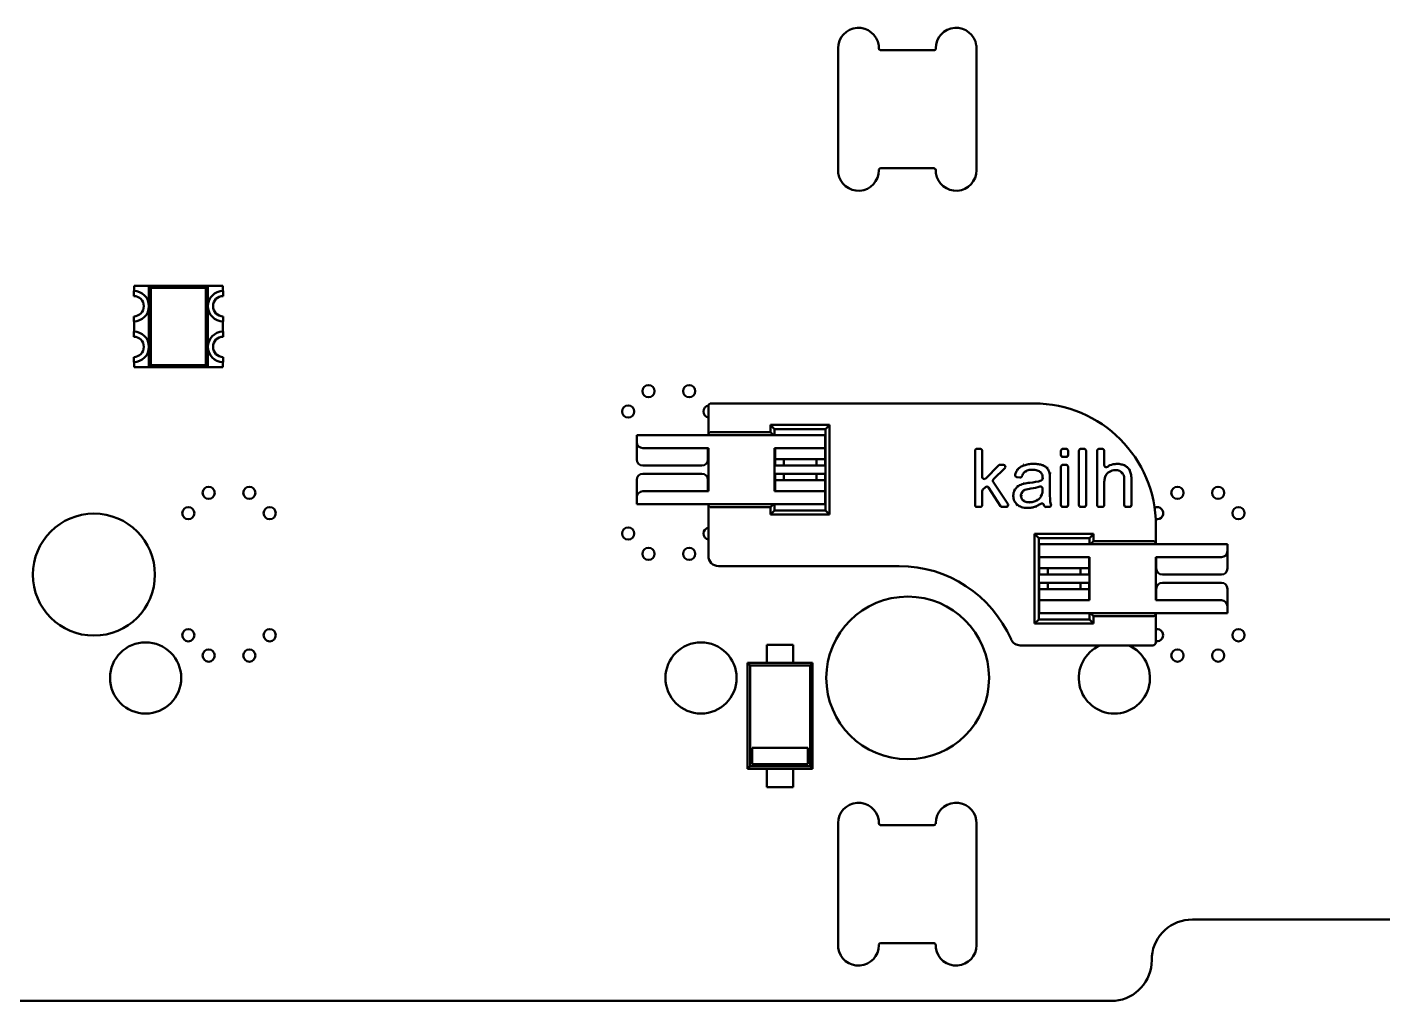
# Model space of a CAD drawing. Header units: millimetres. Extents: x 43 to 387, y 137 to 261.
# Drawn here: x 143.15 to 176.47, y 138.98 to 162.92 of the extents above; entities that cross this region are included whole.
import ezdxf

# ---------------------------------------------------------------- set-up
doc = ezdxf.new("R2010")
doc.units = ezdxf.units.MM
doc.header["$LTSCALE"] = 0.75
doc.layers.add('Visible', color=7, linetype='Continuous', lineweight=50)

msp = doc.modelspace()

# ---------------------------------------------------------------- linework, layer by layer
at = {"layer": 'Visible', "extrusion": (0, 0, -1)}
for p, q in [((163.082, 159.398), (163.082, 162.398)), ((164.08, 162.47), (164.082, 162.398)), ((164.112, 162.35), (164.132, 162.348)), ((164.132, 162.348), (165.432, 162.348)), ((165.48, 162.378), (165.482, 162.398)), ((166.48, 162.47), (166.482, 162.398)), ((166.482, 162.398), (166.482, 159.398)), ((163.085, 159.327), (163.082, 159.398)), ((164.084, 159.418), (164.082, 159.398)), ((165.432, 159.448), (164.132, 159.448)), ((165.452, 159.446), (165.432, 159.448)), ((165.485, 159.327), (165.482, 159.398)), ((145.777, 156.433), (145.767, 156.433)), ((145.767, 156.433), (145.767, 156.308)), ((145.777, 156.558), (147.957, 156.558)), ((145.777, 156.433), (145.777, 156.558)), ((146.191, 156.509), (146.142, 156.558)), ((146.142, 156.558), (146.142, 154.558)), ((147.592, 156.558), (146.142, 156.558)), ((146.191, 156.509), (146.191, 154.607)), ((147.543, 156.509), (146.191, 156.509)), ((147.543, 156.509), (147.592, 156.558)), ((147.543, 154.607), (147.543, 156.509)), ((147.592, 155.064), (147.592, 156.558)), ((147.957, 156.558), (147.957, 156.433)), ((147.957, 156.433), (147.967, 156.433)), ((147.967, 156.308), (147.967, 156.433)), ((145.767, 155.808), (145.767, 155.683)), ((145.777, 155.683), (145.767, 155.683)), ((145.777, 155.433), (145.777, 155.683)), ((147.957, 155.683), (147.957, 155.433)), ((147.957, 155.683), (147.967, 155.683)), ((147.967, 155.683), (147.967, 155.808)), ((145.777, 155.433), (145.767, 155.433)), ((145.767, 155.433), (145.767, 155.308)), ((147.967, 155.433), (147.957, 155.433)), ((147.967, 155.308), (147.967, 155.433)), ((147.592, 154.558), (147.592, 155.052)), ((145.767, 154.808), (145.767, 154.683)), ((145.777, 154.683), (145.767, 154.683)), ((145.777, 154.558), (145.777, 154.683)), ((147.957, 154.683), (147.957, 154.558)), ((147.957, 154.683), (147.967, 154.683)), ((147.967, 154.683), (147.967, 154.808)), ((147.957, 154.558), (145.777, 154.558)), ((146.191, 154.607), (146.142, 154.558)), ((146.142, 154.558), (147.592, 154.558)), ((146.191, 154.607), (147.543, 154.607)), ((147.543, 154.607), (147.592, 154.558)), ((167.892, 153.668), (159.967, 153.668)), ((159.892, 153.593), (159.892, 152.888)), ((161.422, 152.963), (159.967, 152.963)), ((161.422, 153.138), (161.422, 152.963)), ((162.872, 153.138), (161.422, 153.138)), ((161.522, 153.038), (161.422, 153.138)), ((161.497, 152.888), (161.422, 152.963)), ((161.522, 153.038), (162.772, 153.038)), ((161.522, 152.888), (161.522, 153.038)), ((162.872, 153.138), (162.772, 153.038)), ((162.772, 153.038), (162.772, 151.038)), ((162.872, 150.938), (162.872, 153.138)), ((158.132, 152.888), (158.132, 152.718)), ((158.132, 152.888), (159.892, 152.888)), ((158.132, 152.568), (158.132, 152.718)), ((159.892, 152.888), (161.497, 152.888)), ((161.497, 152.888), (161.522, 152.888)), ((161.522, 152.888), (162.762, 152.888)), ((162.762, 152.568), (162.762, 152.888)), ((158.132, 152.288), (158.132, 152.568)), ((159.892, 152.568), (158.282, 152.568)), ((159.882, 152.288), (159.882, 152.568)), ((159.892, 152.568), (159.892, 151.508)), ((161.522, 152.568), (162.762, 152.568)), ((161.522, 151.508), (161.522, 152.568)), ((161.522, 152.453), (161.532, 152.453)), ((161.532, 152.458), (161.532, 152.568)), ((161.532, 152.298), (161.532, 152.458)), ((161.532, 152.298), (161.747, 152.298)), ((161.532, 152.298), (161.532, 152.138)), ((161.747, 152.298), (161.747, 152.138)), ((161.747, 152.298), (162.547, 152.298)), ((162.547, 152.298), (162.762, 152.298)), ((162.547, 152.138), (162.547, 152.298)), ((162.762, 152.458), (162.762, 152.568)), ((162.762, 152.298), (162.762, 152.458)), ((162.762, 152.453), (162.772, 152.453)), ((162.762, 152.138), (162.762, 152.298)), ((166.448, 151.171), (166.448, 152.502)), ((166.498, 152.552), (166.573, 152.552)), ((166.623, 152.502), (166.623, 151.858)), ((168.56, 152.4), (168.56, 152.502)), ((168.61, 152.552), (168.686, 152.552)), ((168.686, 152.35), (168.61, 152.35)), ((168.736, 152.502), (168.736, 152.4)), ((168.999, 151.171), (168.999, 152.502)), ((169.049, 152.552), (169.125, 152.552)), ((169.175, 152.502), (169.175, 151.171)), ((169.448, 151.171), (169.448, 152.502)), ((169.498, 152.552), (169.573, 152.552)), ((169.623, 152.502), (169.623, 152.15)), ((158.282, 152.138), (159.732, 152.138)), ((161.747, 152.138), (161.532, 152.138)), ((162.547, 152.138), (161.747, 152.138)), ((162.762, 152.138), (162.547, 152.138)), ((166.709, 151.823), (167.025, 152.143)), ((167.179, 152.072), (166.9, 151.802)), ((167.06, 152.158), (167.144, 152.158)), ((168.56, 151.171), (168.56, 152.108)), ((168.61, 152.158), (168.686, 152.158)), ((168.736, 152.108), (168.736, 151.171)), ((158.132, 151.788), (158.132, 151.508)), ((159.732, 151.938), (158.282, 151.938)), ((159.882, 151.788), (159.882, 151.508)), ((161.532, 151.683), (161.522, 151.683)), ((161.532, 151.938), (161.747, 151.938)), ((161.532, 151.938), (161.532, 151.778)), ((161.747, 151.778), (161.532, 151.778)), ((161.532, 151.778), (161.532, 151.618)), ((161.747, 151.938), (161.747, 151.778)), ((161.747, 151.938), (162.547, 151.938)), ((162.547, 151.778), (161.747, 151.778)), ((162.547, 151.938), (162.762, 151.938)), ((162.547, 151.778), (162.547, 151.938)), ((162.762, 151.778), (162.547, 151.778)), ((162.762, 151.778), (162.762, 151.938)), ((162.762, 151.778), (162.762, 151.618)), ((162.772, 151.683), (162.762, 151.683)), ((166.894, 151.739), (167.255, 151.199)), ((167.547, 151.844), (167.473, 151.854)), ((168.11, 151.817), (168.11, 151.825)), ((168.287, 151.79), (168.287, 151.555)), ((169.623, 151.688), (169.623, 151.171)), ((170.117, 151.171), (170.117, 151.778)), ((170.127, 151.778), (170.117, 151.778)), ((170.292, 151.778), (170.292, 151.171)), ((158.132, 151.508), (158.132, 151.358)), ((158.132, 151.358), (158.132, 151.188)), ((159.892, 151.508), (158.282, 151.508)), ((161.522, 151.508), (162.762, 151.508)), ((161.532, 151.618), (161.532, 151.508)), ((162.762, 151.618), (162.762, 151.508)), ((162.762, 151.188), (162.762, 151.508)), ((166.623, 151.511), (166.623, 151.171)), ((166.704, 151.609), (166.639, 151.547)), ((167.075, 151.144), (166.78, 151.6)), ((159.892, 151.188), (158.132, 151.188)), ((159.892, 151.188), (159.892, 149.918)), ((161.497, 151.188), (159.892, 151.188)), ((159.967, 151.113), (161.422, 151.113)), ((161.422, 151.113), (161.497, 151.188)), ((161.422, 151.113), (161.422, 150.938)), ((161.422, 150.938), (161.522, 151.038)), ((161.522, 151.188), (161.497, 151.188)), ((162.762, 151.188), (161.522, 151.188)), ((161.522, 151.038), (161.522, 151.188)), ((162.772, 151.038), (161.522, 151.038)), ((162.872, 150.938), (162.772, 151.038)), ((166.573, 151.121), (166.498, 151.121)), ((167.213, 151.121), (167.117, 151.121)), ((168.265, 151.121), (168.192, 151.121)), ((168.686, 151.121), (168.61, 151.121)), ((169.125, 151.121), (169.049, 151.121)), ((169.573, 151.121), (169.498, 151.121)), ((170.242, 151.121), (170.167, 151.121)), ((161.422, 150.938), (162.872, 150.938)), ((170.892, 150.208), (170.892, 150.668)), ((167.912, 150.458), (167.912, 148.258)), ((169.362, 150.458), (167.912, 150.458)), ((168.012, 150.358), (167.912, 150.458)), ((168.012, 148.358), (168.012, 150.358)), ((168.012, 150.358), (169.262, 150.358)), ((169.362, 150.458), (169.262, 150.358)), ((169.262, 150.358), (169.262, 150.208)), ((169.362, 150.283), (169.362, 150.458)), ((168.022, 150.208), (169.262, 150.208)), ((168.022, 150.208), (168.022, 149.888)), ((169.262, 150.208), (169.287, 150.208)), ((169.362, 150.283), (169.287, 150.208)), ((169.287, 150.208), (170.892, 150.208)), ((170.817, 150.283), (169.362, 150.283)), ((170.892, 150.208), (172.652, 150.208)), ((172.652, 150.038), (172.652, 150.208)), ((172.652, 149.888), (172.652, 150.038)), ((160.142, 149.668), (164.582, 149.668)), ((168.012, 149.773), (168.022, 149.773)), ((169.262, 149.888), (168.022, 149.888)), ((168.022, 149.778), (168.022, 149.888)), ((168.022, 149.618), (168.022, 149.778)), ((169.252, 149.778), (169.252, 149.888)), ((169.252, 149.618), (169.252, 149.778)), ((169.252, 149.773), (169.262, 149.773)), ((169.262, 149.888), (169.262, 148.828)), ((170.892, 149.888), (172.502, 149.888)), ((170.892, 148.828), (170.892, 149.888)), ((170.902, 149.608), (170.902, 149.888)), ((172.652, 149.608), (172.652, 149.888)), ((168.022, 149.618), (168.237, 149.618)), ((168.022, 149.618), (168.022, 149.458)), ((168.237, 149.458), (168.022, 149.458)), ((168.237, 149.618), (168.237, 149.458)), ((168.237, 149.618), (169.037, 149.618)), ((169.037, 149.458), (168.237, 149.458)), ((169.037, 149.618), (169.252, 149.618)), ((169.037, 149.458), (169.037, 149.618)), ((169.252, 149.458), (169.037, 149.458)), ((169.252, 149.458), (169.252, 149.618)), ((171.052, 149.458), (172.502, 149.458)), ((168.022, 149.003), (168.012, 149.003)), ((168.022, 149.258), (168.237, 149.258)), ((168.022, 149.258), (168.022, 149.098)), ((168.237, 149.098), (168.022, 149.098)), ((168.022, 149.098), (168.022, 148.938)), ((168.237, 149.258), (168.237, 149.098)), ((168.237, 149.258), (169.037, 149.258)), ((169.037, 149.098), (168.237, 149.098)), ((169.037, 149.258), (169.252, 149.258)), ((169.037, 149.098), (169.037, 149.258)), ((169.252, 149.098), (169.037, 149.098)), ((169.252, 149.098), (169.252, 149.258)), ((169.252, 149.098), (169.252, 148.938)), ((169.262, 149.003), (169.252, 149.003)), ((170.902, 149.108), (170.902, 148.828)), ((172.502, 149.258), (171.052, 149.258)), ((172.652, 149.108), (172.652, 148.828)), ((168.022, 148.938), (168.022, 148.828)), ((169.262, 148.828), (168.022, 148.828)), ((168.022, 148.828), (168.022, 148.508)), ((169.252, 148.938), (169.252, 148.828)), ((170.892, 148.828), (172.502, 148.828)), ((172.652, 148.828), (172.652, 148.678)), ((172.652, 148.508), (172.652, 148.678)), ((167.912, 148.258), (168.012, 148.358)), ((169.262, 148.358), (168.012, 148.358)), ((169.262, 148.508), (168.022, 148.508)), ((169.287, 148.508), (169.262, 148.508)), ((169.262, 148.508), (169.262, 148.358)), ((169.362, 148.258), (169.262, 148.358)), ((170.892, 148.508), (169.287, 148.508)), ((169.287, 148.508), (169.362, 148.433)), ((169.362, 148.433), (170.817, 148.433)), ((169.362, 148.258), (169.362, 148.433)), ((172.652, 148.508), (170.892, 148.508)), ((170.892, 147.793), (170.892, 148.508)), ((167.912, 148.258), (169.362, 148.258)), ((161.979, 147.736), (161.329, 147.736)), ((161.329, 147.286), (161.329, 147.736)), ((161.979, 147.286), (161.979, 147.736)), ((167.56, 147.718), (170.817, 147.718)), ((161.329, 147.286), (160.854, 147.286)), ((160.854, 147.286), (160.917, 147.223)), ((160.854, 147.286), (160.854, 144.686)), ((162.391, 147.223), (160.917, 147.223)), ((160.917, 147.223), (160.917, 144.749)), ((161.979, 147.286), (161.329, 147.286)), ((162.454, 147.286), (161.979, 147.286)), ((162.454, 147.286), (162.391, 147.223)), ((162.391, 144.749), (162.391, 147.223)), ((162.454, 144.686), (162.454, 147.286)), ((160.967, 145.199), (162.341, 145.199)), ((160.967, 144.799), (160.967, 145.199)), ((162.341, 144.799), (162.341, 145.199)), ((160.854, 144.686), (160.917, 144.749)), ((160.854, 144.686), (161.329, 144.686)), ((160.917, 144.749), (162.391, 144.749)), ((160.967, 144.799), (162.341, 144.799)), ((161.329, 144.686), (161.979, 144.686)), ((161.329, 144.686), (161.329, 144.236)), ((161.979, 144.686), (162.454, 144.686)), ((161.979, 144.686), (161.979, 144.236)), ((162.454, 144.686), (162.391, 144.749)), ((161.329, 144.236), (161.979, 144.236)), ((163.082, 140.348), (163.082, 143.348)), ((164.079, 143.42), (164.082, 143.348)), ((164.112, 143.3), (164.132, 143.298)), ((164.132, 143.298), (165.432, 143.298)), ((165.48, 143.328), (165.482, 143.348)), ((166.479, 143.42), (166.482, 143.348)), ((166.482, 143.348), (166.482, 140.348)), ((171.789, 140.979), (179.083, 140.979)), ((163.084, 140.277), (163.082, 140.348)), ((164.084, 140.368), (164.082, 140.348)), ((165.432, 140.398), (164.132, 140.398)), ((165.484, 140.277), (165.482, 140.348)), ((170.789, 139.979), (170.792, 140.077)), ((82.446, 138.979), (169.789, 138.979)), ((169.789, 138.979), (169.888, 138.981))]:
    msp.add_line(p, q, dxfattribs=at)
at = {"layer": 'Visible'}
for centre, radius in [((158.422, 153.968), 0.15), ((159.422, 153.968), 0.15), ((157.922, 153.468), 0.15), ((147.61, 151.468), 0.15), ((148.61, 151.468), 0.15), ((171.422, 151.468), 0.15), ((172.422, 151.468), 0.15), ((147.11, 150.968), 0.15), ((149.11, 150.968), 0.15), ((172.922, 150.968), 0.15), ((144.79, 149.458), 1.5), ((157.922, 150.468), 0.15), ((158.422, 149.968), 0.15), ((159.422, 149.968), 0.15), ((164.792, 146.918), 2), ((147.11, 147.968), 0.15), ((149.11, 147.968), 0.15), ((172.922, 147.968), 0.15), ((146.06, 146.918), 0.875), ((159.712, 146.918), 0.875), ((147.61, 147.468), 0.15), ((148.61, 147.468), 0.15), ((171.422, 147.468), 0.15), ((172.422, 147.468), 0.15)]:
    msp.add_circle(centre, radius, dxfattribs=at)
at = {"layer": 'Visible', "extrusion": (0, 0, -1)}
for centre, radius, start, end in [((-163.583, 162.4), 0.501, 359.8316, 171.9656), ((-165.983, 162.4), 0.501, 359.8316, 171.9656), ((-163.581, 159.397), 0.501, 179.8316, 351.9656), ((-165.981, 159.397), 0.501, 179.8316, 351.9656), ((-145.767, 156.058), 0.25, 90, 270), ((-147.967, 156.058), 0.25, 270, 90), ((-145.767, 155.058), 0.25, 90, 270), ((-147.967, 155.058), 0.25, 270, 90), ((-159.967, 152.888), 0.075, 0, 90), ((-158.282, 152.718), 0.15, 270, 0), ((-166.498, 152.502), 0.05, 0, 90), ((-166.573, 152.502), 0.05, 90, 180), ((-168.61, 152.502), 0.05, 0, 90), ((-168.61, 152.4), 0.05, 270, 0), ((-168.686, 152.502), 0.05, 90, 180), ((-168.686, 152.4), 0.05, 180, 270), ((-169.049, 152.502), 0.05, 0, 90), ((-169.125, 152.502), 0.05, 90, 180), ((-169.498, 152.502), 0.05, 0, 90), ((-169.573, 152.502), 0.05, 90, 180), ((-158.282, 152.288), 0.15, 270, 0), ((-159.732, 152.288), 0.15, 180, 270), ((-167.06, 152.108), 0.05, 44.5993, 90), ((-167.144, 152.108), 0.05, 90, 225.8594), ((-168.61, 152.108), 0.05, 0, 90), ((-168.686, 152.108), 0.05, 90, 180), ((-169.572, 151.869), 0.215, 146.0991, 152.7688), ((-158.282, 151.788), 0.15, 0, 90), ((-159.732, 151.788), 0.15, 90, 180), ((-167.48, 151.904), 0.05, 277.7538, 17.0672), ((-167.752, 151.274), 0.434, 56.3376, 74.841), ((-167.926, 150.469), 1.256, 76.8047, 84.0385), ((-167.66, 153.246), 1.534, 254.378, 264.9294), ((-168.06, 151.817), 0.05, 180.8382, 254.8261), ((-167.297, 151.817), 0.99, 172.1918, 181.6015), ((-158.282, 151.358), 0.15, 360, 90), ((-167.892, 150.915), 0.664, 70.2844, 83.8864), ((-167.691, 152.775), 1.207, 252.9885, 263.7978), ((-168.157, 150.184), 1.393, 87.0054, 88.035), ((-170.9, 151.49), 2.614, 354.6117, 1.426), ((-159.967, 151.188), 0.075, 270, 0), ((-166.498, 151.171), 0.05, 270, 0), ((-166.573, 151.171), 0.05, 180, 270), ((-167.117, 151.171), 0.05, 270, 327.121), ((-167.213, 151.171), 0.05, 146.2111, 270), ((-167.497, 151.246), 0.287, 177.1821, 182.1812), ((-168.61, 151.171), 0.05, 270, 0), ((-168.686, 151.171), 0.05, 180, 270), ((-169.049, 151.171), 0.05, 270, 0), ((-169.125, 151.171), 0.05, 180, 270), ((-169.498, 151.171), 0.05, 270, 0), ((-169.573, 151.171), 0.05, 180, 270), ((-170.167, 151.171), 0.05, 270, 0), ((-170.242, 151.171), 0.05, 180, 270), ((-170.817, 150.208), 0.075, 90, 180), ((-172.502, 150.038), 0.15, 180, 270), ((-164.582, 146.668), 3, 90, 156.4218), ((-171.052, 149.608), 0.15, 270, 0), ((-172.502, 149.608), 0.15, 180, 270), ((-171.052, 149.108), 0.15, 0, 90), ((-172.502, 149.108), 0.15, 90, 180), ((-172.502, 148.678), 0.15, 90, 180), ((-170.817, 148.508), 0.075, 180, 270), ((-163.583, 143.35), 0.501, 359.8316, 171.9656), ((-165.983, 143.35), 0.501, 359.8316, 171.9656), ((-171.785, 139.981), 0.998, 5.5185, 90.2684), ((-163.581, 140.347), 0.501, 179.8316, 351.9656), ((-165.981, 140.347), 0.501, 179.8316, 351.9656)]:
    msp.add_arc(centre, radius, start, end, dxfattribs=at)
at = {"layer": 'Visible'}
for centre, radius, start, end in [((164.129, 162.394), 0.0465, 174.4636, 249.5769), ((165.437, 162.395), 0.0465, 264.4636, 339.5769), ((164.128, 159.402), 0.0465, 84.4636, 159.5769), ((165.436, 159.403), 0.0465, 354.4636, 69.5769), ((145.767, 156.058), 0.375, 270, 90), ((147.967, 156.058), 0.375, 90, 270), ((145.767, 155.058), 0.375, 270, 90), ((147.967, 155.058), 0.375, 91.5275, 268.4725), ((159.967, 153.593), 0.075, 90, 180), ((167.892, 150.668), 3, 0, 90), ((159.922, 153.468), 0.15, 100.1761, 258.463), ((167.882, 152.123), 0.23, 314.188, 320.5194), ((166.673, 151.858), 0.05, 180, 315.4007), ((166.935, 151.766), 0.05, 134.1406, 213.7889), ((166.673, 151.511), 0.05, 133.8496, 180), ((166.738, 151.573), 0.05, 32.879, 133.8496), ((168.448, 150.614), 1.059, 139.4835, 140.8477), ((170.922, 150.968), 0.15, 256.9188, 114.39), ((159.922, 150.468), 0.15, 101.537, 258.463), ((160.142, 149.918), 0.25, 180, 270), ((170.922, 147.968), 0.15, 258.463, 101.537), ((167.56, 147.968), 0.25, 203.5782, 270), ((169.872, 146.918), 0.875, 113.8955, 66.1045), ((170.817, 147.793), 0.075, 270, 0), ((164.128, 143.344), 0.0465, 174.4636, 249.5769), ((165.436, 143.345), 0.0465, 264.4636, 339.5769), ((164.127, 140.352), 0.0465, 84.4636, 159.5769), ((165.432, 140.348), 0.05, 0.0013, 89.9987), ((169.792, 139.974), 0.998, 275.5262, 0.2506)]:
    msp.add_arc(centre, radius, start, end, dxfattribs=at)
at = {"layer": 'Visible', "extrusion": (0, 0, -1)}
msp.add_ellipse((168.195, 151.175), major_axis=(0.0278, 0.0475), ratio=0.948552, start_param=2.637824, end_param=3.784092, dxfattribs=at)
at = {"layer": 'Visible'}
for points, knots in [([(167.432, 151.919), (167.437, 151.934), (167.442, 151.948), (167.448, 151.962), (167.46, 151.988), (167.477, 152.013), (167.495, 152.04)], [0, 0, 0, 0, 0.00491471, 0.00491471, 0.00491471, 0.01440112, 0.01440112, 0.01440112, 0.01440112]), ([(167.475, 152.055), (167.478, 152.053), (167.48, 152.051), (167.483, 152.049), (167.487, 152.046), (167.491, 152.043), (167.493, 152.041), (167.494, 152.04), (167.495, 152.04), (167.495, 152.04)], [-0.003946751, -0.003946751, -0.003946751, -0.003946751, -0.002927115, -0.002927115, -0.002927115, -0.001101745, -0.001101745, -0.001101745, 0, 0, 0, 0]), ([(167.495, 152.04), (167.516, 152.062), (167.537, 152.084), (167.586, 152.118), (167.617, 152.131), (167.65, 152.144)], [0.00000001, 0.00000001, 0.00000001, 0.00000001, 0.0094318, 0.0094318, 0.02000468, 0.02000468, 0.02000468, 0.02000468]), ([(167.495, 152.04), (167.495, 152.04), (167.495, 152.04), (167.495, 152.04), (167.495, 152.039), (167.496, 152.039), (167.496, 152.038), (167.498, 152.037), (167.499, 152.037), (167.5, 152.035), (167.501, 152.034), (167.502, 152.034), (167.502, 152.034), (167.502, 152.033)], [-0.001325757, -0.001325757, -0.001325757, -0.001325757, -0.001172305, -0.001172305, -0.001018801, -0.001018801, -0.000728399, -0.000728399, -0.000396468, -0.000396468, 0, 0, 0.000007319, 0.000007319, 0.000007319, 0.000007319]), ([(167.676, 151.992), (167.659, 151.975), (167.64, 151.956), (167.614, 151.914), (167.607, 151.896), (167.601, 151.878)], [0, 0, 0, 0, 0.00732566, 0.00732566, 0.01264983, 0.01264983, 0.01264983, 0.01264983]), ([(167.642, 152.168), (167.643, 152.165), (167.644, 152.162), (167.645, 152.159), (167.647, 152.153), (167.648, 152.149), (167.649, 152.147), (167.65, 152.145), (167.65, 152.144), (167.65, 152.144)], [-0.000018248, -0.000018248, -0.000018248, -0.000018248, 0.000994302, 0.000994302, 0.000994302, 0.002817492, 0.002817492, 0.002817492, 0.003923483, 0.003923483, 0.003923483, 0.003923483]), ([(167.65, 152.144), (167.687, 152.155), (167.723, 152.166), (167.8, 152.179), (167.842, 152.18), (167.885, 152.181)], [0, 0, 0, 0, 0.01162739, 0.01162739, 0.02459097, 0.02459097, 0.02459097, 0.02459097]), ([(167.653, 152.135), (167.653, 152.135), (167.653, 152.135), (167.653, 152.136), (167.652, 152.137), (167.652, 152.139), (167.651, 152.14), (167.651, 152.142), (167.65, 152.143), (167.65, 152.144), (167.65, 152.144), (167.65, 152.144), (167.65, 152.144), (167.65, 152.144)], [-0.001753507, -0.001753507, -0.001753507, -0.001753507, -0.001743874, -0.001743874, -0.001223933, -0.001223933, -0.000787554, -0.000787554, -0.000405815, -0.000405815, -0.000202893, -0.000202893, 0, 0, 0, 0]), ([(167.67, 152), (167.67, 152), (167.67, 152), (167.671, 151.999), (167.672, 151.998), (167.673, 151.996), (167.674, 151.995), (167.675, 151.994), (167.675, 151.993), (167.676, 151.992), (167.676, 151.992), (167.676, 151.992), (167.676, 151.992), (167.676, 151.992)], [-0.000007383, -0.000007383, -0.000007383, -0.000007383, 0, 0, 0.000398117, 0.000398117, 0.000732053, 0.000732053, 0.001023654, 0.001023654, 0.001178337, 0.001178337, 0.001332863, 0.001332863, 0.001332863, 0.001332863]), ([(167.86, 152.036), (167.826, 152.035), (167.789, 152.036), (167.723, 152.017), (167.699, 152.004), (167.676, 151.992)], [0, 0, 0, 0, 0.01022918, 0.01022918, 0.0180037, 0.0180037, 0.0180037, 0.0180037]), ([(167.691, 151.972), (167.689, 151.974), (167.687, 151.977), (167.685, 151.98), (167.682, 151.984), (167.679, 151.988), (167.678, 151.99), (167.677, 151.991), (167.676, 151.992), (167.676, 151.992)], [-0.003963453, -0.003963453, -0.003963453, -0.003963453, -0.002920889, -0.002920889, -0.002920889, -0.001089187, -0.001089187, -0.001089187, 0, 0, 0, 0]), ([(167.86, 152.046), (167.86, 152.046), (167.86, 152.046), (167.86, 152.044), (167.86, 152.043), (167.86, 152.041), (167.86, 152.04), (167.86, 152.038), (167.86, 152.037), (167.86, 152.036), (167.86, 152.036), (167.86, 152.036), (167.86, 152.036), (167.86, 152.036)], [-0.000007293, -0.000007293, -0.000007293, -0.000007293, 0, 0, 0.000393623, 0.000393623, 0.000724011, 0.000724011, 0.00101306, 0.00101306, 0.001166726, 0.001166726, 0.001320382, 0.001320382, 0.001320382, 0.001320382]), ([(168.06, 151.976), (168.035, 151.992), (168.009, 152.01), (167.936, 152.035), (167.897, 152.035), (167.86, 152.036)], [0, 0, 0, 0, 0.00891617, 0.00891617, 0.01996093, 0.01996093, 0.01996093, 0.01996093]), ([(167.86, 152.011), (167.86, 152.011), (167.86, 152.011), (167.86, 152.014), (167.86, 152.017), (167.86, 152.02), (167.86, 152.02), (167.86, 152.023), (167.86, 152.025), (167.86, 152.027), (167.86, 152.028), (167.86, 152.031), (167.86, 152.032), (167.86, 152.034), (167.86, 152.034), (167.86, 152.035), (167.86, 152.036), (167.86, 152.036), (167.86, 152.036), (167.86, 152.036)], [-0.003939926, -0.003939926, -0.003939926, -0.003939926, -0.003921693, -0.003921693, -0.003079434, -0.003079434, -0.002929637, -0.002929637, -0.002250951, -0.002250951, -0.001952852, -0.001952852, -0.001107294, -0.001107294, -0.000976354, -0.000976354, -0.000136885, -0.000136885, 0, 0, 0, 0]), ([(167.885, 152.206), (167.885, 152.203), (167.885, 152.2), (167.885, 152.197), (167.885, 152.191), (167.885, 152.186), (167.885, 152.184), (167.885, 152.182), (167.885, 152.181), (167.885, 152.181)], [-0.003939867, -0.003939867, -0.003939867, -0.003939867, -0.002929658, -0.002929658, -0.002929658, -0.001107248, -0.001107248, -0.001107248, 0, 0, 0, 0]), ([(167.885, 152.181), (167.927, 152.181), (167.967, 152.18), (168.037, 152.168), (168.069, 152.159), (168.101, 152.15)], [0.00000001, 0.00000001, 0.00000001, 0.00000001, 0.01243566, 0.01243566, 0.02256696, 0.02256696, 0.02256696, 0.02256696]), ([(167.885, 152.171), (167.885, 152.171), (167.885, 152.171), (167.885, 152.173), (167.885, 152.174), (167.885, 152.176), (167.885, 152.177), (167.885, 152.179), (167.885, 152.18), (167.885, 152.181), (167.885, 152.181), (167.885, 152.181), (167.885, 152.181), (167.885, 152.181)], [-0.000007293, -0.000007293, -0.000007293, -0.000007293, 0, 0, 0.000393588, 0.000393588, 0.000723949, 0.000723949, 0.001012954, 0.001012954, 0.001166583, 0.001166583, 0.001320203, 0.001320203, 0.001320203, 0.001320203]), ([(168.067, 151.984), (168.067, 151.984), (168.067, 151.984), (168.066, 151.983), (168.065, 151.982), (168.063, 151.98), (168.063, 151.979), (168.061, 151.978), (168.061, 151.977), (168.06, 151.977), (168.06, 151.977), (168.06, 151.976), (168.06, 151.976), (168.06, 151.976)], [-0.000007408, -0.000007408, -0.000007408, -0.000007408, 0, 0, 0.000399374, 0.000399374, 0.000734377, 0.000734377, 0.001026755, 0.001026755, 0.001181713, 0.001181713, 0.001336472, 0.001336472, 0.001336472, 0.001336472]), ([(168.11, 151.825), (168.109, 151.842), (168.109, 151.871), (168.103, 151.903), (168.093, 151.926), (168.081, 151.948), (168.068, 151.966), (168.06, 151.976)], [0, 0, 0, 0, 0.00504443, 0.00840739, 0.00840739, 0.0109677, 0.01480816, 0.01480816, 0.01480816, 0.01480816]), ([(168.098, 152.141), (168.098, 152.141), (168.098, 152.141), (168.098, 152.142), (168.099, 152.143), (168.099, 152.145), (168.1, 152.146), (168.1, 152.148), (168.101, 152.149), (168.101, 152.15), (168.101, 152.15), (168.101, 152.15), (168.101, 152.15), (168.101, 152.15)], [-0.000007301, -0.000007301, -0.000007301, -0.000007301, 0, 0, 0.000394008, 0.000394008, 0.000724695, 0.000724695, 0.001013926, 0.001013926, 0.00116763, 0.00116763, 0.001321312, 0.001321312, 0.001321312, 0.001321312]), ([(168.109, 152.174), (168.108, 152.171), (168.107, 152.167), (168.106, 152.164), (168.104, 152.159), (168.103, 152.155), (168.102, 152.152), (168.101, 152.151), (168.101, 152.15), (168.101, 152.15)], [-0.003942113, -0.003942113, -0.003942113, -0.003942113, -0.002928831, -0.002928831, -0.002928831, -0.001105464, -0.001105464, -0.001105464, 0, 0, 0, 0]), ([(168.101, 152.15), (168.127, 152.139), (168.152, 152.129), (168.19, 152.103), (168.206, 152.088), (168.223, 152.071)], [0.00000001, 0.00000001, 0.00000001, 0.00000001, 0.00857358, 0.00857358, 0.01566775, 0.01566775, 0.01566775, 0.01566775]), ([(168.223, 152.071), (168.223, 152.071), (168.223, 152.071), (168.223, 152.071), (168.223, 152.071), (168.222, 152.07), (168.222, 152.07), (168.22, 152.068), (168.219, 152.068), (168.217, 152.066), (168.216, 152.065), (168.215, 152.065), (168.215, 152.065), (168.215, 152.065)], [0, 0, 0, 0, 0.000201972, 0.000201972, 0.000404015, 0.000404015, 0.000786334, 0.000786334, 0.001223434, 0.001223434, 0.001745472, 0.001745472, 0.001755111, 0.001755111, 0.001755111, 0.001755111]), ([(168.242, 152.087), (168.24, 152.085), (168.237, 152.083), (168.235, 152.081), (168.23, 152.077), (168.227, 152.074), (168.225, 152.073), (168.224, 152.072), (168.223, 152.071), (168.223, 152.071)], [-0.000018302, -0.000018302, -0.000018302, -0.000018302, 0.001002056, 0.001002056, 0.001002056, 0.002827982, 0.002827982, 0.002827982, 0.003929525, 0.003929525, 0.003929525, 0.003929525]), ([(168.223, 152.071), (168.236, 152.053), (168.248, 152.036), (168.266, 151.998), (168.272, 151.976), (168.278, 151.952)], [0.00000001, 0.00000001, 0.00000001, 0.00000001, 0.00671152, 0.00671152, 0.01413121, 0.01413121, 0.01413121, 0.01413121]), ([(169.623, 152.15), (169.623, 152.139), (169.63, 152.118), (169.662, 152.095), (169.691, 152.1), (169.704, 152.11)], [-0.005544412, -0.005544412, -0.005544412, -0.005544412, -0.003960294, -0.002376177, 0, 0, 0, 0]), ([(169.75, 151.989), (169.731, 151.976), (169.71, 151.963), (169.692, 151.942), (169.674, 151.921), (169.663, 151.9), (169.653, 151.88)], [-0.00000003, -0.00000003, -0.00000003, -0.00000003, 0.00693713, 0.00693713, 0.00693713, 0.01368454, 0.01368454, 0.01368454, 0.01368454]), ([(169.704, 152.11), (169.722, 152.124), (169.742, 152.136), (169.813, 152.169), (169.873, 152.175), (169.934, 152.181)], [0, 0, 0, 0, 0.00747471, 0.00747471, 0.02589084, 0.02589084, 0.02589084, 0.02589084]), ([(169.745, 151.998), (169.751, 151.989), (169.75, 151.99), (169.75, 151.989), (169.75, 151.989), (169.75, 151.989), (169.75, 151.989)], [-0.001577266, -0.001577266, -0.001577266, -0.001577266, -0.00011387, -0.00011387, -0.00011387, 0, 0, 0, 0]), ([(169.898, 152.03), (169.874, 152.028), (169.849, 152.027), (169.822, 152.02), (169.795, 152.012), (169.772, 152), (169.75, 151.989)], [0, 0, 0, 0, 0.00717482, 0.00717482, 0.00717482, 0.01446768, 0.01446768, 0.01446768, 0.01446768]), ([(169.898, 152.04), (169.898, 152.03), (169.898, 152.031), (169.898, 152.03), (169.898, 152.03), (169.898, 152.03), (169.898, 152.03)], [-0.000007305, -0.000007305, -0.000007305, -0.000007305, 0.001472994, 0.001472994, 0.001472994, 0.001570042, 0.001570042, 0.001570042, 0.001570042]), ([(170.059, 151.969), (170.051, 151.976), (170.031, 151.992), (170.008, 152.008), (169.977, 152.02), (169.945, 152.028), (169.915, 152.029), (169.898, 152.03)], [0, 0, 0, 0, 0.00301236, 0.00753091, 0.00753091, 0.01096807, 0.01612381, 0.01612381, 0.01612381, 0.01612381]), ([(169.898, 152.03), (169.898, 152.03), (169.898, 152.03), (169.898, 152.029), (169.898, 152.029), (169.898, 152.027), (169.898, 152.025), (169.898, 152.02), (169.898, 152.017), (169.898, 152.012), (169.898, 152.008), (169.898, 152.005), (169.898, 152.005), (169.898, 152.005)], [0, 0, 0, 0, 0.00050393, 0.00050393, 0.001007936, 0.001007936, 0.001963643, 0.001963643, 0.003056276, 0.003056276, 0.00436186, 0.00436186, 0.004385943, 0.004385943, 0.004385943, 0.004385943]), ([(169.934, 152.181), (169.934, 152.181), (169.934, 152.182), (169.934, 152.182), (169.934, 152.183), (169.934, 152.185), (169.934, 152.186), (169.934, 152.191), (169.934, 152.194), (169.933, 152.2), (169.933, 152.203), (169.933, 152.206), (169.933, 152.206), (169.933, 152.206)], [-0.003935282, -0.003935282, -0.003935282, -0.003935282, -0.00342916, -0.00342916, -0.002922937, -0.002922937, -0.001963354, -0.001963354, -0.000990073, -0.000990073, 0, 0, 0.000018257, 0.000018257, 0.000018257, 0.000018257]), ([(169.934, 152.181), (169.972, 152.18), (170.008, 152.178), (170.072, 152.162), (170.103, 152.149), (170.134, 152.135)], [0.00000001, 0.00000001, 0.00000001, 0.00000001, 0.01133421, 0.01133421, 0.02166592, 0.02166592, 0.02166592, 0.02166592]), ([(169.934, 152.171), (169.934, 152.171), (169.934, 152.171), (169.934, 152.173), (169.934, 152.174), (169.934, 152.176), (169.934, 152.177), (169.934, 152.179), (169.934, 152.18), (169.934, 152.181), (169.934, 152.181), (169.934, 152.181), (169.934, 152.181), (169.934, 152.181)], [-0.001755511, -0.001755511, -0.001755511, -0.001755511, -0.001745852, -0.001745852, -0.00122492, -0.00122492, -0.000787707, -0.000787707, -0.000405593, -0.000405593, -0.000202775, -0.000202775, 0, 0, 0, 0]), ([(170.04, 151.952), (170.043, 151.955), (170.045, 151.957), (170.048, 151.959), (170.052, 151.963), (170.055, 151.966), (170.057, 151.968), (170.058, 151.969), (170.059, 151.969), (170.059, 151.969)], [-0.000018442, -0.000018442, -0.000018442, -0.000018442, 0.001022162, 0.001022162, 0.001022162, 0.002854336, 0.002854336, 0.002854336, 0.003945161, 0.003945161, 0.003945161, 0.003945161]), ([(170.066, 151.976), (170.066, 151.976), (170.066, 151.976), (170.065, 151.975), (170.064, 151.974), (170.063, 151.973), (170.062, 151.972), (170.061, 151.971), (170.06, 151.97), (170.059, 151.97), (170.059, 151.97), (170.059, 151.969), (170.059, 151.969), (170.059, 151.969)], [-0.001761053, -0.001761053, -0.001761053, -0.001761053, -0.001751346, -0.001751346, -0.001228113, -0.001228113, -0.000789116, -0.000789116, -0.000405945, -0.000405945, -0.00020288, -0.00020288, 0, 0, 0, 0]), ([(170.117, 151.778), (170.116, 151.814), (170.116, 151.852), (170.102, 151.892), (170.091, 151.922), (170.074, 151.946), (170.059, 151.969)], [0, 0, 0, 0, 0.01072604, 0.01072604, 0.01072604, 0.01901866, 0.01901866, 0.01901866, 0.01901866]), ([(170.13, 152.127), (170.13, 152.127), (170.13, 152.127), (170.13, 152.128), (170.131, 152.129), (170.132, 152.131), (170.132, 152.132), (170.133, 152.134), (170.134, 152.134), (170.134, 152.135), (170.134, 152.135), (170.134, 152.135), (170.134, 152.135), (170.134, 152.135)], [-0.000007308, -0.000007308, -0.000007308, -0.000007308, 0, 0, 0.000394154, 0.000394154, 0.00072497, 0.00072497, 0.001014098, 0.001014098, 0.001167558, 0.001167558, 0.001320989, 0.001320989, 0.001320989, 0.001320989]), ([(170.134, 152.135), (170.134, 152.135), (170.134, 152.136), (170.135, 152.136), (170.135, 152.137), (170.136, 152.138), (170.137, 152.14), (170.139, 152.144), (170.14, 152.147), (170.143, 152.152), (170.144, 152.155), (170.146, 152.158), (170.146, 152.158), (170.146, 152.158)], [0, 0, 0, 0, 0.000504081, 0.000504081, 0.001008253, 0.001008253, 0.001964086, 0.001964086, 0.003057056, 0.003057056, 0.004362895, 0.004362895, 0.004386975, 0.004386975, 0.004386975, 0.004386975]), ([(170.134, 152.135), (170.162, 152.119), (170.187, 152.102), (170.226, 152.062), (170.24, 152.037), (170.255, 152.01)], [0.00000003, 0.00000003, 0.00000003, 0.00000003, 0.0097136, 0.0097136, 0.018963, 0.018963, 0.018963, 0.018963]), ([(170.255, 152.01), (170.255, 152.01), (170.255, 152.01), (170.255, 152.01), (170.255, 152.01), (170.254, 152.01), (170.253, 152.01), (170.252, 152.009), (170.251, 152.008), (170.249, 152.007), (170.247, 152.007), (170.246, 152.006), (170.246, 152.006), (170.246, 152.006)], [0, 0, 0, 0, 0.000201982, 0.000201982, 0.000404041, 0.000404041, 0.000786604, 0.000786604, 0.001224326, 0.001224326, 0.001746957, 0.001746957, 0.001756617, 0.001756617, 0.001756617, 0.001756617]), ([(170.278, 152.021), (170.275, 152.019), (170.272, 152.018), (170.269, 152.017), (170.264, 152.014), (170.26, 152.012), (170.258, 152.011), (170.256, 152.011), (170.255, 152.01), (170.255, 152.01)], [-0.000018315, -0.000018315, -0.000018315, -0.000018315, 0.001003905, 0.001003905, 0.001003905, 0.002830503, 0.002830503, 0.002830503, 0.003930964, 0.003930964, 0.003930964, 0.003930964]), ([(170.255, 152.01), (170.266, 151.977), (170.277, 151.945), (170.291, 151.87), (170.292, 151.824), (170.292, 151.778)], [0.00000001, 0.00000001, 0.00000001, 0.00000001, 0.01054392, 0.01054392, 0.02446337, 0.02446337, 0.02446337, 0.02446337]), ([(167.421, 151.533), (167.434, 151.554), (167.447, 151.574), (167.476, 151.606), (167.493, 151.62), (167.512, 151.634)], [0.00000001, 0.00000001, 0.00000001, 0.00000001, 0.00744814, 0.00744814, 0.01461746, 0.01461746, 0.01461746, 0.01461746]), ([(167.498, 151.655), (167.5, 151.652), (167.502, 151.65), (167.503, 151.647), (167.507, 151.642), (167.509, 151.639), (167.511, 151.636), (167.512, 151.635), (167.512, 151.634), (167.512, 151.634)], [-0.000018259, -0.000018259, -0.000018259, -0.000018259, 0.000995814, 0.000995814, 0.000995814, 0.002819545, 0.002819545, 0.002819545, 0.003924662, 0.003924662, 0.003924662, 0.003924662]), ([(167.518, 151.626), (167.518, 151.626), (167.518, 151.626), (167.517, 151.627), (167.516, 151.628), (167.515, 151.63), (167.514, 151.631), (167.513, 151.633), (167.513, 151.633), (167.512, 151.634), (167.512, 151.634), (167.512, 151.634), (167.512, 151.634), (167.512, 151.634)], [-0.001753507, -0.001753507, -0.001753507, -0.001753507, -0.001743876, -0.001743876, -0.001223966, -0.001223966, -0.000787654, -0.000787654, -0.000405921, -0.000405921, -0.000202941, -0.000202941, 0, 0, 0, 0]), ([(167.601, 151.878), (167.598, 151.869), (167.584, 151.849), (167.56, 151.843), (167.547, 151.844)], [-1, -1, -1, -1, -0.571429, 0, 0, 0, 0]), ([(167.633, 151.716), (167.634, 151.713), (167.634, 151.71), (167.635, 151.707), (167.637, 151.701), (167.638, 151.697), (167.638, 151.694), (167.639, 151.693), (167.639, 151.692), (167.639, 151.692)], [-0.000018246, -0.000018246, -0.000018246, -0.000018246, 0.000993919, 0.000993919, 0.000993919, 0.002817003, 0.002817003, 0.002817003, 0.003923184, 0.003923184, 0.003923184, 0.003923184]), ([(167.642, 151.682), (167.642, 151.682), (167.642, 151.682), (167.641, 151.684), (167.641, 151.685), (167.64, 151.687), (167.64, 151.688), (167.64, 151.69), (167.639, 151.691), (167.639, 151.692), (167.639, 151.692), (167.639, 151.692), (167.639, 151.692), (167.639, 151.692)], [-0.001753134, -0.001753134, -0.001753134, -0.001753134, -0.001743505, -0.001743505, -0.001223753, -0.001223753, -0.000787546, -0.000787546, -0.000405879, -0.000405879, -0.000202926, -0.000202926, 0, 0, 0, 0]), ([(168.085, 151.825), (168.088, 151.825), (168.091, 151.825), (168.095, 151.825), (168.1, 151.825), (168.105, 151.825), (168.107, 151.825), (168.109, 151.825), (168.11, 151.825), (168.11, 151.825)], [-0.00001823, -0.00001823, -0.00001823, -0.00001823, 0.000991737, 0.000991737, 0.000991737, 0.002814039, 0.002814039, 0.002814039, 0.003921481, 0.003921481, 0.003921481, 0.003921481]), ([(168.12, 151.825), (168.12, 151.825), (168.12, 151.825), (168.118, 151.825), (168.117, 151.825), (168.115, 151.825), (168.114, 151.825), (168.112, 151.825), (168.111, 151.825), (168.11, 151.825), (168.11, 151.825), (168.11, 151.825), (168.11, 151.825), (168.11, 151.825)], [-0.001752956, -0.001752956, -0.001752956, -0.001752956, -0.001743327, -0.001743327, -0.001223622, -0.001223622, -0.000787407, -0.000787407, -0.000405773, -0.000405773, -0.000202881, -0.000202881, 0, 0, 0, 0]), ([(168.268, 151.95), (168.268, 151.95), (168.268, 151.95), (168.269, 151.95), (168.271, 151.951), (168.273, 151.951), (168.274, 151.951), (168.276, 151.951), (168.276, 151.952), (168.277, 151.952), (168.277, 151.952), (168.278, 151.952), (168.278, 151.952), (168.278, 151.952)], [-0.001754378, -0.001754378, -0.001754378, -0.001754378, -0.001744735, -0.001744735, -0.001224381, -0.001224381, -0.000787689, -0.000787689, -0.000405787, -0.000405787, -0.000202873, -0.000202873, 0, 0, 0, 0]), ([(168.278, 151.952), (168.278, 151.952), (168.278, 151.952), (168.279, 151.952), (168.279, 151.952), (168.281, 151.952), (168.283, 151.953), (168.287, 151.954), (168.29, 151.954), (168.296, 151.955), (168.299, 151.956), (168.302, 151.956), (168.302, 151.957), (168.302, 151.957)], [-0.003310308, -0.003310308, -0.003310308, -0.003310308, -0.002927482, -0.002927482, -0.002544583, -0.002544583, -0.001819265, -0.001819265, -0.00099043, -0.00099043, 0, 0, 0.000018253, 0.000018253, 0.000018253, 0.000018253]), ([(169.653, 151.88), (169.645, 151.853), (169.636, 151.826), (169.624, 151.76), (169.624, 151.723), (169.623, 151.688)], [0, 0, 0, 0, 0.00822967, 0.00822967, 0.01875185, 0.01875185, 0.01875185, 0.01875185]), ([(169.653, 151.88), (169.653, 151.88), (169.653, 151.88), (169.652, 151.88), (169.652, 151.88), (169.652, 151.88), (169.651, 151.88), (169.649, 151.881), (169.648, 151.882), (169.646, 151.882), (169.645, 151.883), (169.644, 151.883), (169.643, 151.883), (169.643, 151.883)], [-0.001324504, -0.001324504, -0.001324504, -0.001324504, -0.001171364, -0.001171364, -0.001018174, -0.001018174, -0.000728093, -0.000728093, -0.00039628, -0.00039628, 0, 0, 0.000007305, 0.000007305, 0.000007305, 0.000007305]), ([(170.092, 151.778), (170.092, 151.778), (170.092, 151.778), (170.095, 151.778), (170.097, 151.778), (170.101, 151.778), (170.101, 151.778), (170.104, 151.778), (170.105, 151.778), (170.108, 151.778), (170.109, 151.778), (170.111, 151.778), (170.113, 151.778), (170.114, 151.778), (170.115, 151.778), (170.116, 151.778), (170.116, 151.778), (170.117, 151.778), (170.117, 151.778), (170.117, 151.778)], [-0.000018229, -0.000018229, -0.000018229, -0.000018229, 0, 0, 0.000841906, 0.000841906, 0.000991509, 0.000991509, 0.001670456, 0.001670456, 0.001968165, 0.001968165, 0.0028138, 0.0028138, 0.002944752, 0.002944752, 0.003784208, 0.003784208, 0.003921304, 0.003921304, 0.003921304, 0.003921304]), ([(167.387, 151.394), (167.387, 151.394), (167.387, 151.394), (167.386, 151.394), (167.386, 151.394), (167.384, 151.394), (167.382, 151.394), (167.378, 151.394), (167.375, 151.394), (167.369, 151.394), (167.366, 151.394), (167.362, 151.394), (167.362, 151.394), (167.362, 151.394)], [-0.003940896, -0.003940896, -0.003940896, -0.003940896, -0.003433282, -0.003433282, -0.00292555, -0.00292555, -0.001964506, -0.001964506, -0.000990796, -0.000990796, 0, 0, 0.000018258, 0.000018258, 0.000018258, 0.000018258]), ([(167.387, 151.394), (167.389, 151.42), (167.39, 151.445), (167.401, 151.489), (167.411, 151.51), (167.421, 151.533)], [0.00000001, 0.00000001, 0.00000001, 0.00000001, 0.0078196, 0.0078196, 0.01536867, 0.01536867, 0.01536867, 0.01536867]), ([(167.479, 151.18), (167.451, 151.212), (167.425, 151.242), (167.395, 151.311), (167.391, 151.351), (167.387, 151.394)], [0.00000004, 0.00000004, 0.00000004, 0.00000004, 0.01260863, 0.01260863, 0.02553223, 0.02553223, 0.02553223, 0.02553223]), ([(167.397, 151.394), (167.397, 151.394), (167.397, 151.394), (167.396, 151.394), (167.394, 151.394), (167.392, 151.394), (167.391, 151.394), (167.389, 151.394), (167.388, 151.394), (167.388, 151.394), (167.387, 151.394), (167.387, 151.394), (167.387, 151.394), (167.387, 151.394)], [-0.001754075, -0.001754075, -0.001754075, -0.001754075, -0.001744438, -0.001744438, -0.001224286, -0.001224286, -0.000787762, -0.000787762, -0.000405918, -0.000405918, -0.000202935, -0.000202935, 0, 0, 0, 0]), ([(167.421, 151.533), (167.421, 151.533), (167.421, 151.533), (167.421, 151.533), (167.42, 151.534), (167.418, 151.534), (167.417, 151.535), (167.413, 151.538), (167.41, 151.539), (167.405, 151.542), (167.402, 151.543), (167.399, 151.545), (167.399, 151.545), (167.399, 151.545)], [-0.00331189, -0.00331189, -0.00331189, -0.00331189, -0.00292865, -0.00292865, -0.002545339, -0.002545339, -0.001819588, -0.001819588, -0.000990634, -0.000990634, 0, 0, 0.000018252, 0.000018252, 0.000018252, 0.000018252]), ([(167.43, 151.528), (167.43, 151.528), (167.43, 151.528), (167.429, 151.529), (167.428, 151.529), (167.426, 151.531), (167.425, 151.531), (167.423, 151.532), (167.422, 151.532), (167.422, 151.533), (167.422, 151.533), (167.421, 151.533), (167.421, 151.533), (167.421, 151.533)], [-0.001753606, -0.001753606, -0.001753606, -0.001753606, -0.001743974, -0.001743974, -0.001224029, -0.001224029, -0.00078768, -0.00078768, -0.000405927, -0.000405927, -0.000202943, -0.000202943, 0, 0, 0, 0]), ([(167.575, 151.399), (167.575, 151.399), (167.575, 151.399), (167.574, 151.399), (167.574, 151.399), (167.573, 151.399), (167.573, 151.399), (167.571, 151.399), (167.57, 151.399), (167.567, 151.399), (167.566, 151.399), (167.565, 151.399), (167.565, 151.399), (167.565, 151.399)], [0, 0, 0, 0, 0.000201912, 0.000201912, 0.000403886, 0.000403886, 0.000786076, 0.000786076, 0.00122288, 0.00122288, 0.001744718, 0.001744718, 0.001754334, 0.001754334, 0.001754334, 0.001754334]), ([(167.599, 151.482), (167.597, 151.478), (167.59, 151.466), (167.584, 151.453), (167.579, 151.436), (167.576, 151.42), (167.575, 151.407), (167.575, 151.399)], [-0.000000086, -0.000000086, -0.000000086, -0.000000086, 0.001484054, 0.003798954, 0.003798954, 0.005345406, 0.007665083, 0.007665083, 0.007665083, 0.007665083]), ([(167.6, 151.4), (167.596, 151.399), (167.593, 151.399), (167.59, 151.399), (167.584, 151.399), (167.58, 151.399), (167.577, 151.399), (167.575, 151.399), (167.575, 151.399), (167.575, 151.399)], [-0.000018289, -0.000018289, -0.000018289, -0.000018289, 0.001000159, 0.001000159, 0.001000159, 0.00282583, 0.00282583, 0.00282583, 0.003928054, 0.003928054, 0.003928054, 0.003928054]), ([(167.575, 151.399), (167.577, 151.38), (167.577, 151.359), (167.588, 151.335), (167.599, 151.311), (167.614, 151.296), (167.627, 151.282)], [0, 0, 0, 0, 0.00579762, 0.00579762, 0.00579762, 0.01160811, 0.01160811, 0.01160811, 0.01160811]), ([(167.591, 151.488), (167.591, 151.488), (167.591, 151.488), (167.592, 151.487), (167.593, 151.486), (167.595, 151.485), (167.596, 151.484), (167.597, 151.483), (167.598, 151.483), (167.599, 151.482), (167.599, 151.482), (167.599, 151.482), (167.599, 151.482), (167.599, 151.482)], [-0.000007303, -0.000007303, -0.000007303, -0.000007303, 0, 0, 0.000394566, 0.000394566, 0.00072564, 0.00072564, 0.001015236, 0.001015236, 0.001169152, 0.001169152, 0.001323029, 0.001323029, 0.001323029, 0.001323029]), ([(167.668, 151.54), (167.664, 151.537), (167.651, 151.531), (167.637, 151.523), (167.621, 151.509), (167.61, 151.497), (167.602, 151.486), (167.599, 151.482)], [0, 0, 0, 0, 0.001638291, 0.004095728, 0.004095728, 0.006450519, 0.008020374, 0.008020374, 0.008020374, 0.008020374]), ([(167.599, 151.482), (167.599, 151.482), (167.599, 151.482), (167.6, 151.482), (167.6, 151.481), (167.602, 151.48), (167.603, 151.479), (167.607, 151.477), (167.61, 151.475), (167.614, 151.472), (167.617, 151.47), (167.62, 151.468), (167.62, 151.468), (167.62, 151.468)], [0, 0, 0, 0, 0.00050452, 0.00050452, 0.001009137, 0.001009137, 0.001964541, 0.001964541, 0.003056042, 0.003056042, 0.004360623, 0.004360623, 0.004384676, 0.004384676, 0.004384676, 0.004384676]), ([(167.665, 151.549), (167.665, 151.549), (167.665, 151.549), (167.665, 151.548), (167.666, 151.547), (167.666, 151.544), (167.667, 151.543), (167.668, 151.542), (167.668, 151.541), (167.668, 151.54), (167.668, 151.54), (167.668, 151.54), (167.668, 151.54), (167.668, 151.54)], [-0.001754398, -0.001754398, -0.001754398, -0.001754398, -0.001744769, -0.001744769, -0.001224404, -0.001224404, -0.000787779, -0.000787779, -0.000405869, -0.000405869, -0.000202907, -0.000202907, 0, 0, 0, 0]), ([(167.678, 151.517), (167.677, 151.52), (167.675, 151.523), (167.674, 151.526), (167.672, 151.531), (167.67, 151.535), (167.669, 151.538), (167.669, 151.539), (167.668, 151.54), (167.668, 151.54)], [-0.00001828, -0.00001828, -0.00001828, -0.00001828, 0.000998818, 0.000998818, 0.000998818, 0.002823859, 0.002823859, 0.002823859, 0.003927006, 0.003927006, 0.003927006, 0.003927006]), ([(167.952, 151.301), (167.954, 151.298), (167.955, 151.295), (167.957, 151.292), (167.96, 151.287), (167.962, 151.283), (167.963, 151.281), (167.964, 151.28), (167.964, 151.279), (167.964, 151.279)], [-0.000018278, -0.000018278, -0.000018278, -0.000018278, 0.000998629, 0.000998629, 0.000998629, 0.002823114, 0.002823114, 0.002823114, 0.003926857, 0.003926857, 0.003926857, 0.003926857]), ([(167.964, 151.279), (167.987, 151.294), (168.011, 151.309), (168.033, 151.332), (168.054, 151.354), (168.067, 151.379), (168.08, 151.401)], [0, 0, 0, 0, 0.00810546, 0.00810546, 0.00810546, 0.0159502, 0.0159502, 0.0159502, 0.0159502]), ([(168.109, 151.577), (168.108, 151.585), (168.102, 151.602), (168.079, 151.622), (168.057, 151.624), (168.044, 151.621)], [-0.004465379, -0.004465379, -0.004465379, -0.004465379, -0.003189556, -0.001913734, 0, 0, 0, 0]), ([(168.058, 151.412), (168.061, 151.41), (168.064, 151.409), (168.067, 151.407), (168.072, 151.405), (168.076, 151.403), (168.078, 151.402), (168.08, 151.401), (168.08, 151.401), (168.08, 151.401)], [-0.003949323, -0.003949323, -0.003949323, -0.003949323, -0.002926161, -0.002926161, -0.002926161, -0.001099733, -0.001099733, -0.001099733, 0, 0, 0, 0]), ([(168.08, 151.401), (168.088, 151.424), (168.097, 151.448), (168.108, 151.51), (168.108, 151.544), (168.109, 151.577)], [0, 0, 0, 0, 0.00734198, 0.00734198, 0.01713673, 0.01713673, 0.01713673, 0.01713673]), ([(168.09, 151.397), (168.09, 151.397), (168.09, 151.397), (168.088, 151.398), (168.087, 151.398), (168.085, 151.399), (168.084, 151.399), (168.082, 151.4), (168.082, 151.401), (168.081, 151.401), (168.081, 151.401), (168.081, 151.401), (168.08, 151.401), (168.08, 151.401)], [-0.000007329, -0.000007329, -0.000007329, -0.000007329, 0, 0, 0.000395418, 0.000395418, 0.000727235, 0.000727235, 0.001017314, 0.001017314, 0.00117139, 0.00117139, 0.001325398, 0.001325398, 0.001325398, 0.001325398]), ([(168.119, 151.577), (168.119, 151.577), (168.119, 151.577), (168.117, 151.577), (168.116, 151.577), (168.114, 151.577), (168.113, 151.577), (168.111, 151.577), (168.11, 151.577), (168.109, 151.577), (168.109, 151.577), (168.109, 151.577), (168.109, 151.577), (168.109, 151.577)], [-0.001753516, -0.001753516, -0.001753516, -0.001753516, -0.001743882, -0.001743882, -0.001223934, -0.001223934, -0.00078752, -0.00078752, -0.000405764, -0.000405764, -0.000202869, -0.000202869, 0, 0, 0, 0]), ([(167.462, 151.161), (167.465, 151.164), (167.467, 151.167), (167.469, 151.169), (167.473, 151.173), (167.476, 151.177), (167.477, 151.179), (167.478, 151.18), (167.479, 151.18), (167.479, 151.18)], [-0.003954838, -0.003954838, -0.003954838, -0.003954838, -0.002924104, -0.002924104, -0.002924104, -0.001095484, -0.001095484, -0.001095484, 0, 0, 0, 0]), ([(167.486, 151.188), (167.486, 151.188), (167.486, 151.188), (167.485, 151.187), (167.484, 151.186), (167.482, 151.184), (167.481, 151.183), (167.48, 151.182), (167.48, 151.181), (167.479, 151.181), (167.479, 151.181), (167.479, 151.18), (167.479, 151.18), (167.479, 151.18)], [-0.000007348, -0.000007348, -0.000007348, -0.000007348, 0, 0, 0.00039647, 0.00039647, 0.000787129, 0.000787129, 0.001171996, 0.001171996, 0.001376332, 0.001376332, 0.001580529, 0.001580529, 0.001580529, 0.001580529]), ([(167.742, 151.097), (167.688, 151.099), (167.636, 151.102), (167.552, 151.132), (167.516, 151.155), (167.479, 151.18)], [0.00000003, 0.00000003, 0.00000003, 0.00000003, 0.01606482, 0.01606482, 0.02950508, 0.02950508, 0.02950508, 0.02950508]), ([(167.621, 151.274), (167.621, 151.274), (167.621, 151.274), (167.622, 151.275), (167.623, 151.276), (167.624, 151.278), (167.625, 151.279), (167.626, 151.28), (167.626, 151.281), (167.627, 151.282), (167.627, 151.282), (167.627, 151.282), (167.627, 151.282), (167.627, 151.282)], [-0.00000735, -0.00000735, -0.00000735, -0.00000735, 0, 0, 0.000396543, 0.000396543, 0.000729298, 0.000729298, 0.001020123, 0.001020123, 0.001174543, 0.001174543, 0.001328858, 0.001328858, 0.001328858, 0.001328858]), ([(167.627, 151.282), (167.647, 151.27), (167.667, 151.256), (167.693, 151.247), (167.725, 151.236), (167.756, 151.236), (167.784, 151.235)], [0, 0, 0, 0, 0.00688687, 0.00688687, 0.00688687, 0.01529952, 0.01529952, 0.01529952, 0.01529952]), ([(167.935, 151.132), (167.903, 151.121), (167.872, 151.111), (167.81, 151.1), (167.776, 151.099), (167.742, 151.097)], [0, 0, 0, 0, 0.01001603, 0.01001603, 0.02042009, 0.02042009, 0.02042009, 0.02042009]), ([(167.742, 151.107), (167.742, 151.107), (167.742, 151.107), (167.742, 151.106), (167.742, 151.105), (167.742, 151.102), (167.742, 151.101), (167.742, 151.099), (167.742, 151.099), (167.742, 151.098), (167.742, 151.098), (167.742, 151.097), (167.742, 151.097), (167.742, 151.097)], [-0.000007296, -0.000007296, -0.000007296, -0.000007296, 0, 0, 0.000393798, 0.000393798, 0.000724309, 0.000724309, 0.001013435, 0.001013435, 0.001167121, 0.001167121, 0.00132079, 0.00132079, 0.00132079, 0.00132079]), ([(167.742, 151.072), (167.742, 151.076), (167.742, 151.079), (167.742, 151.082), (167.742, 151.088), (167.742, 151.092), (167.742, 151.095), (167.742, 151.097), (167.742, 151.097), (167.742, 151.097)], [-0.003940854, -0.003940854, -0.003940854, -0.003940854, -0.002929295, -0.002929295, -0.002929295, -0.00110643, -0.00110643, -0.00110643, 0, 0, 0, 0]), ([(167.784, 151.235), (167.814, 151.237), (167.846, 151.238), (167.88, 151.246), (167.911, 151.254), (167.938, 151.267), (167.964, 151.279)], [0, 0, 0, 0, 0.00918289, 0.00918289, 0.00918289, 0.01782455, 0.01782455, 0.01782455, 0.01782455]), ([(167.784, 151.225), (167.784, 151.225), (167.784, 151.225), (167.784, 151.226), (167.784, 151.228), (167.784, 151.23), (167.784, 151.231), (167.784, 151.233), (167.784, 151.234), (167.784, 151.235), (167.784, 151.235), (167.784, 151.235), (167.784, 151.235), (167.784, 151.235)], [-0.000007297, -0.000007297, -0.000007297, -0.000007297, 0, 0, 0.000393839, 0.000393839, 0.000782061, 0.000782061, 0.001164911, 0.001164911, 0.001368424, 0.001368424, 0.001571915, 0.001571915, 0.001571915, 0.001571915]), ([(167.931, 151.141), (167.931, 151.141), (167.931, 151.141), (167.932, 151.14), (167.932, 151.138), (167.933, 151.136), (167.934, 151.135), (167.934, 151.133), (167.934, 151.133), (167.935, 151.132), (167.935, 151.132), (167.935, 151.132), (167.935, 151.132), (167.935, 151.132)], [-0.000007303, -0.000007303, -0.000007303, -0.000007303, 0, 0, 0.000394092, 0.000394092, 0.000724825, 0.000724825, 0.001014094, 0.001014094, 0.001167815, 0.001167815, 0.00132151, 0.00132151, 0.00132151, 0.00132151]), ([(168.061, 151.2), (168.05, 151.192), (168.039, 151.185), (167.999, 151.161), (167.967, 151.146), (167.935, 151.132)], [0, 0, 0, 0, 0.00421398, 0.00421398, 0.0148686, 0.0148686, 0.0148686, 0.0148686]), ([(167.944, 151.108), (167.943, 151.111), (167.942, 151.114), (167.94, 151.117), (167.938, 151.123), (167.937, 151.127), (167.936, 151.129), (167.935, 151.131), (167.935, 151.132), (167.935, 151.132)], [-0.0039424, -0.0039424, -0.0039424, -0.0039424, -0.002928725, -0.002928725, -0.002928725, -0.001105232, -0.001105232, -0.001105232, 0, 0, 0, 0]), ([(167.969, 151.27), (167.965, 151.277), (167.965, 151.277), (167.965, 151.278), (167.964, 151.279), (167.964, 151.279), (167.964, 151.279)], [-0.001577867, -0.001577867, -0.001577867, -0.001577867, -0.000348341, -0.000348341, -0.000348341, 0, 0, 0, 0]), ([(168.138, 151.174), (168.135, 151.183), (168.125, 151.199), (168.096, 151.213), (168.072, 151.208), (168.061, 151.2)], [-0.004729635, -0.004729635, -0.004729635, -0.004729635, -0.003378311, -0.002026986, 0, 0, 0, 0]), ([(168.313, 151.187), (168.317, 151.174), (168.315, 151.15), (168.292, 151.126), (168.274, 151.121), (168.265, 151.121)], [-1, -1, -1, -1, -0.571429, -0.285714, 0, 0, 0, 0]), ([(168.287, 151.243), (168.296, 151.245), (168.295, 151.245), (168.297, 151.245), (168.297, 151.245), (168.297, 151.245), (168.297, 151.245)], [-0.001577615, -0.001577615, -0.001577615, -0.001577615, -0.000320541, -0.000320541, -0.000320541, 0, 0, 0, 0]), ([(168.297, 151.245), (168.297, 151.245), (168.297, 151.245), (168.298, 151.245), (168.299, 151.245), (168.301, 151.245), (168.302, 151.246), (168.307, 151.246), (168.309, 151.247), (168.315, 151.248), (168.319, 151.248), (168.322, 151.249), (168.322, 151.249), (168.322, 151.249)], [-0.003938021, -0.003938021, -0.003938021, -0.003938021, -0.003431203, -0.003431203, -0.002924329, -0.002924329, -0.001963839, -0.001963839, -0.000990627, -0.000990627, 0, 0, 0.000018251, 0.000018251, 0.000018251, 0.000018251])]:
    msp.add_open_spline(points, degree=3, knots=knots, dxfattribs=at)
for points in [[(168.145, 151.153), (168.143, 151.16), (168.14, 151.167), (168.138, 151.174)], [(168.297, 151.245), (168.302, 151.226), (168.306, 151.207), (168.313, 151.187)]]:
    msp.add_open_spline(points, degree=3, dxfattribs=at)

doc.saveas('drawing.dxf')
